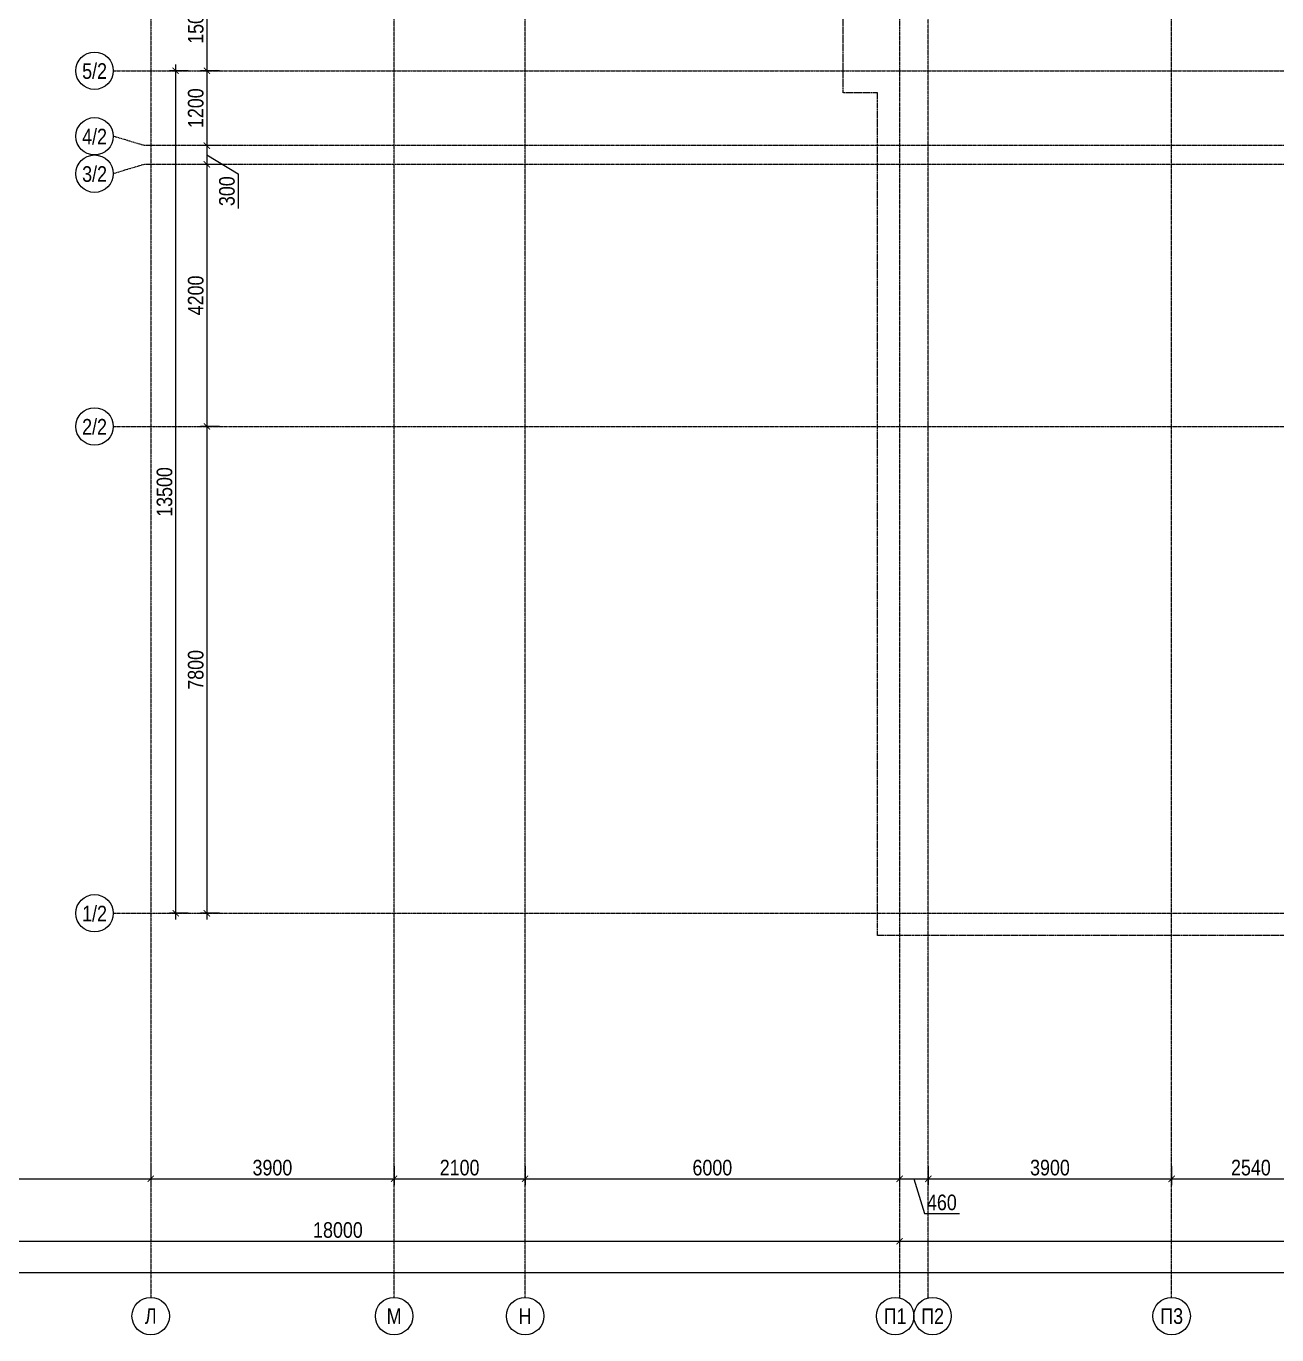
# Model space of a CAD drawing. Header units: millimetres. Extents: x -65509 to 912790, y 446 to 713294.
# Drawn here: x 140927 to 160968, y 551006 to 571975 of the extents above; entities that cross this region are included whole.
import ezdxf
from ezdxf.enums import TextEntityAlignment as Align

# ---------------------------------------------------------------- set-up
doc = ezdxf.new("R2010")
doc.units = ezdxf.units.MM
doc.linetypes.add('CENTER2', pattern=[28.575, 19.05, -3.175, 3.175, -3.175])
doc.linetypes.add('DASHED', pattern=[19.05, 12.7, -6.35])
doc.layers.get('Defpoints').update_dxf_attribs({"color": 250})
doc.layers.add('АР_Делит', color=250, linetype='Continuous', lineweight=0, plot=False)
doc.layers.add('РД_Оси_100', color=250, linetype='Continuous', lineweight=0)
doc.layers.add('РД_Оси_размер', color=250, linetype='Continuous', lineweight=0)
doc.styles.add('style1', font='ARIALN.TTF')
doc.styles.add('ккк', font='isocpeur.ttf', dxfattribs={"width": 0.85, "oblique": 15})
doc.dimstyles.new('Dim100_ареал', dxfattribs={"dimscale": 100, "dimtxt": 2.5, "dimasz": 1, "dimexe": 1, "dimexo": 1, "dimgap": 0.5, "dimtad": 1, "dimzin": 12, "dimdsep": 46, "dimtxsty": 'style1', "dimblk": 'ARCHTICK', "dimcen": 1, "dimdle": 1, "dimclrd": 256, "dimclre": 256, "dimaunit": 1, "dimadec": 0, "dimazin": 3, "dimtfac": 1, "dimtmove": 1, "dimatfit": 3, "dimldrblk": 'OPEN30', "dimfxl": 4, "dimfxlon": 1, "dimtolj": 1, "dimtzin": 0, "dimlwd": 9, "dimlwe": 9, "dimarcsym": 0})

# ---------------------------------------------------------------- blocks, each defined once
blk = doc.blocks.new('A-iden')
at = {"linetype": 'Continuous', "lineweight": 5}
blk.add_circle((0, -4), 3, dxfattribs=at)
at = {"color": 0, "linetype": 'Continuous', "lineweight": 20, "style": 'ккк', "width": 0.85}
blk.add_attdef('ID', text='', height=8, dxfattribs=at).set_placement((0.31, -3.85), align=Align.MIDDLE_CENTER)
blk = doc.blocks.new('_ArchTick')
at = {"color": 0, "linetype": 'ByBlock', "const_width": 0.15}
blk.add_lwpolyline([(-0.5, -0.5), (0.5, 0.5)], dxfattribs=at)
blk = doc.blocks.new('*D294')
at = {"layer": 'Defpoints', "color": 0, "transparency": 16777216}
for p in [(28500, -3255), (33600, -3255), (33600, -4255)]:
    blk.add_point(p, dxfattribs=at)
at = {"layer": 'РД_Оси_размер', "color": 0, "lineweight": 5, "transparency": 16777216}
for p, q in [((28500, -4055), (28500, -4355)), ((33600, -4055), (33600, -4355)), ((28400, -4255), (33700, -4255))]:
    blk.add_line(p, q, dxfattribs=at)
at = {"layer": 'РД_Оси_размер', "color": 0, "lineweight": 5, "transparency": 16777216, "xscale": 100, "yscale": 100, "zscale": 100, "rotation": 180}
blk.add_blockref('_ArchTick', (28500, -4255), dxfattribs=at)
at = {"layer": 'РД_Оси_размер', "color": 0, "lineweight": 5, "transparency": 16777216, "xscale": 100, "yscale": 100, "zscale": 100}
blk.add_blockref('_ArchTick', (33600, -4255), dxfattribs=at)
at = {"layer": 'РД_Оси_размер', "color": 0, "transparency": 16777216, "insert": (31050, -4077), "char_height": 250, "attachment_point": 5, "style": 'style1'}
blk.add_mtext('\\A1;5100', dxfattribs=at)
blk = doc.blocks.new('_Open30')
at = {"color": 0, "linetype": 'ByBlock', "lineweight": -2}
for p, q in [((-1, 0.27), (0, 0)), ((0, 0), (-1, -0.27)), ((0, 0), (-1, 0))]:
    blk.add_line(p, q, dxfattribs=at)
blk = doc.blocks.new('*D295')
at = {"layer": 'Defpoints', "color": 0, "transparency": 16777216}
for p in [(33600, -3255), (37500, -3255), (37500, -4255)]:
    blk.add_point(p, dxfattribs=at)
at = {"layer": 'РД_Оси_размер', "color": 0, "lineweight": 5, "transparency": 16777216}
for p, q in [((33600, -4055), (33600, -4355)), ((37500, -4055), (37500, -4355)), ((33500, -4255), (37600, -4255))]:
    blk.add_line(p, q, dxfattribs=at)
at = {"layer": 'РД_Оси_размер', "color": 0, "lineweight": 5, "transparency": 16777216, "xscale": 100, "yscale": 100, "zscale": 100, "rotation": 180}
blk.add_blockref('_ArchTick', (33600, -4255), dxfattribs=at)
at = {"layer": 'РД_Оси_размер', "color": 0, "lineweight": 5, "transparency": 16777216, "xscale": 100, "yscale": 100, "zscale": 100}
blk.add_blockref('_ArchTick', (37500, -4255), dxfattribs=at)
at = {"layer": 'РД_Оси_размер', "color": 0, "transparency": 16777216, "insert": (35550, -4077), "char_height": 250, "attachment_point": 5, "style": 'style1'}
blk.add_mtext('\\A1;3900', dxfattribs=at)
blk = doc.blocks.new('*D296')
at = {"layer": 'Defpoints', "color": 0, "transparency": 16777216}
for p in [(37500, -3255), (39600, -3255), (39600, -4255)]:
    blk.add_point(p, dxfattribs=at)
at = {"layer": 'РД_Оси_размер', "color": 0, "lineweight": 5, "transparency": 16777216}
for p, q in [((37500, -4055), (37500, -4355)), ((39600, -4055), (39600, -4355)), ((37400, -4255), (39700, -4255))]:
    blk.add_line(p, q, dxfattribs=at)
at = {"layer": 'РД_Оси_размер', "color": 0, "lineweight": 5, "transparency": 16777216, "xscale": 100, "yscale": 100, "zscale": 100, "rotation": 180}
blk.add_blockref('_ArchTick', (37500, -4255), dxfattribs=at)
at = {"layer": 'РД_Оси_размер', "color": 0, "lineweight": 5, "transparency": 16777216, "xscale": 100, "yscale": 100, "zscale": 100}
blk.add_blockref('_ArchTick', (39600, -4255), dxfattribs=at)
at = {"layer": 'РД_Оси_размер', "color": 0, "transparency": 16777216, "insert": (38550, -4077), "char_height": 250, "attachment_point": 5, "style": 'style1'}
blk.add_mtext('\\A1;2100', dxfattribs=at)
blk = doc.blocks.new('*D297')
at = {"layer": 'Defpoints', "color": 0, "transparency": 16777216}
for p in [(39600, -3255), (45600, -3255), (45600, -4255)]:
    blk.add_point(p, dxfattribs=at)
at = {"layer": 'РД_Оси_размер', "color": 0, "lineweight": 5, "transparency": 16777216}
for p, q in [((39600, -4055), (39600, -4355)), ((45600, -4055), (45600, -4355)), ((39500, -4255), (45700, -4255))]:
    blk.add_line(p, q, dxfattribs=at)
at = {"layer": 'РД_Оси_размер', "color": 0, "lineweight": 5, "transparency": 16777216, "xscale": 100, "yscale": 100, "zscale": 100, "rotation": 180}
blk.add_blockref('_ArchTick', (39600, -4255), dxfattribs=at)
at = {"layer": 'РД_Оси_размер', "color": 0, "lineweight": 5, "transparency": 16777216, "xscale": 100, "yscale": 100, "zscale": 100}
blk.add_blockref('_ArchTick', (45600, -4255), dxfattribs=at)
at = {"layer": 'РД_Оси_размер', "color": 0, "transparency": 16777216, "insert": (42600, -4077), "char_height": 250, "attachment_point": 5, "style": 'style1'}
blk.add_mtext('\\A1;6000', dxfattribs=at)
blk = doc.blocks.new('*D298')
at = {"layer": 'Defpoints', "color": 0, "transparency": 16777216}
for p in [(45600, -3255), (46060, -3255), (46060, -4255)]:
    blk.add_point(p, dxfattribs=at)
at = {"layer": 'РД_Оси_размер', "color": 0, "lineweight": 5, "transparency": 16777216}
for p, q in [((45600, -4055), (45600, -4355)), ((46060, -4055), (46060, -4355)), ((45500, -4255), (46160, -4255)), ((45830, -4255), (45997, -4813)), ((45997, -4813), (46558, -4813))]:
    blk.add_line(p, q, dxfattribs=at)
at = {"layer": 'РД_Оси_размер', "color": 0, "lineweight": 5, "transparency": 16777216, "xscale": 100, "yscale": 100, "zscale": 100, "rotation": 180}
blk.add_blockref('_ArchTick', (45600, -4255), dxfattribs=at)
at = {"layer": 'РД_Оси_размер', "color": 0, "lineweight": 5, "transparency": 16777216, "xscale": 100, "yscale": 100, "zscale": 100}
blk.add_blockref('_ArchTick', (46060, -4255), dxfattribs=at)
at = {"layer": 'РД_Оси_размер', "color": 0, "transparency": 16777216, "insert": (46278, -4635), "char_height": 250, "attachment_point": 5, "style": 'style1'}
blk.add_mtext('\\A1;460', dxfattribs=at)
blk = doc.blocks.new('*D299')
at = {"layer": 'Defpoints', "color": 0, "transparency": 16777216}
for p in [(46060, -3255), (49960, -3255), (49960, -4255)]:
    blk.add_point(p, dxfattribs=at)
at = {"layer": 'РД_Оси_размер', "color": 0, "lineweight": 5, "transparency": 16777216}
for p, q in [((46060, -4055), (46060, -4355)), ((49960, -4055), (49960, -4355)), ((45960, -4255), (50060, -4255))]:
    blk.add_line(p, q, dxfattribs=at)
at = {"layer": 'РД_Оси_размер', "color": 0, "lineweight": 5, "transparency": 16777216, "xscale": 100, "yscale": 100, "zscale": 100, "rotation": 180}
blk.add_blockref('_ArchTick', (46060, -4255), dxfattribs=at)
at = {"layer": 'РД_Оси_размер', "color": 0, "lineweight": 5, "transparency": 16777216, "xscale": 100, "yscale": 100, "zscale": 100}
blk.add_blockref('_ArchTick', (49960, -4255), dxfattribs=at)
at = {"layer": 'РД_Оси_размер', "color": 0, "transparency": 16777216, "insert": (48010, -4077), "char_height": 250, "attachment_point": 5, "style": 'style1'}
blk.add_mtext('\\A1;3900', dxfattribs=at)
blk = doc.blocks.new('*D300')
at = {"layer": 'Defpoints', "color": 0, "transparency": 16777216}
for p in [(49960, -3255), (52500, -3255), (52500, -4255)]:
    blk.add_point(p, dxfattribs=at)
at = {"layer": 'РД_Оси_размер', "color": 0, "lineweight": 5, "transparency": 16777216}
for p, q in [((49960, -4055), (49960, -4355)), ((52500, -4055), (52500, -4355)), ((49860, -4255), (52600, -4255))]:
    blk.add_line(p, q, dxfattribs=at)
at = {"layer": 'РД_Оси_размер', "color": 0, "lineweight": 5, "transparency": 16777216, "xscale": 100, "yscale": 100, "zscale": 100, "rotation": 180}
blk.add_blockref('_ArchTick', (49960, -4255), dxfattribs=at)
at = {"layer": 'РД_Оси_размер', "color": 0, "lineweight": 5, "transparency": 16777216, "xscale": 100, "yscale": 100, "zscale": 100}
blk.add_blockref('_ArchTick', (52500, -4255), dxfattribs=at)
at = {"layer": 'РД_Оси_размер', "color": 0, "transparency": 16777216, "insert": (51230, -4077), "char_height": 250, "attachment_point": 5, "style": 'style1'}
blk.add_mtext('\\A1;2540', dxfattribs=at)
blk = doc.blocks.new('*D204')
at = {"layer": 'Defpoints', "color": 0, "transparency": 16777216}
for p in [(0, -3255), (114600, -3255), (114600, -5755)]:
    blk.add_point(p, dxfattribs=at)
at = {"layer": 'РД_Оси_размер', "color": 0, "lineweight": 5, "transparency": 16777216}
for p, q in [((0, -5555), (0, -5855)), ((114600, -5555), (114600, -5855)), ((-100, -5755), (114700, -5755))]:
    blk.add_line(p, q, dxfattribs=at)
at = {"layer": 'РД_Оси_размер', "color": 0, "lineweight": 5, "transparency": 16777216, "xscale": 100, "yscale": 100, "zscale": 100, "rotation": 180}
blk.add_blockref('_ArchTick', (0, -5755), dxfattribs=at)
at = {"layer": 'РД_Оси_размер', "color": 0, "lineweight": 5, "transparency": 16777216, "xscale": 100, "yscale": 100, "zscale": 100}
blk.add_blockref('_ArchTick', (114600, -5755), dxfattribs=at)
at = {"layer": 'РД_Оси_размер', "color": 0, "transparency": 16777216, "insert": (57300, -5577), "char_height": 250, "attachment_point": 5, "style": 'style1'}
blk.add_mtext('\\A1;114600', dxfattribs=at)
blk = doc.blocks.new('*D217')
at = {"layer": 'Defpoints', "color": 0, "transparency": 16777216}
for p in [(34000, 13500), (37500, 13500), (37500, 0)]:
    blk.add_point(p, dxfattribs=at)
at = {"layer": 'РД_Оси_размер', "color": 0, "lineweight": 5, "transparency": 16777216}
for p, q in [((34200, 13500), (33900, 13500)), ((34000, -100), (34000, 13600)), ((34200, 0), (33900, 0))]:
    blk.add_line(p, q, dxfattribs=at)
at = {"layer": 'РД_Оси_размер', "color": 0, "lineweight": 5, "transparency": 16777216, "xscale": 100, "yscale": 100, "zscale": 100}
for p, rotation in [((34000, 13500), 90), ((34000, 0), 270)]:
    blk.add_blockref('_ArchTick', p, dxfattribs=dict(at, rotation=rotation))
at = {"layer": 'РД_Оси_размер', "color": 0, "transparency": 16777216, "insert": (33822, 6750), "char_height": 250, "attachment_point": 5, "rotation": 90, "style": 'style1'}
blk.add_mtext('\\A1;13500', dxfattribs=at)
blk = doc.blocks.new('*D231')
at = {"layer": 'Defpoints', "color": 0, "transparency": 16777216}
for p in [(36000, 15000), (34500, 13500), (36000, 13500)]:
    blk.add_point(p, dxfattribs=at)
at = {"layer": 'РД_Оси_размер', "color": 0, "lineweight": 5, "transparency": 16777216}
for p, q in [((34500, 15100), (34500, 13400)), ((34700, 15000), (34400, 15000)), ((34700, 13500), (34400, 13500))]:
    blk.add_line(p, q, dxfattribs=at)
at = {"layer": 'РД_Оси_размер', "color": 0, "lineweight": 5, "transparency": 16777216, "xscale": 100, "yscale": 100, "zscale": 100}
for p, rotation in [((34500, 15000), 90), ((34500, 13500), 270)]:
    blk.add_blockref('_ArchTick', p, dxfattribs=dict(at, rotation=rotation))
at = {"layer": 'РД_Оси_размер', "color": 0, "transparency": 16777216, "insert": (34322, 14250), "char_height": 250, "attachment_point": 5, "rotation": 90, "style": 'style1'}
blk.add_mtext('\\A1;1500', dxfattribs=at)
blk = doc.blocks.new('*D232')
at = {"layer": 'Defpoints', "color": 0, "transparency": 16777216}
for p in [(36000, 13500), (34500, 12300), (36000, 12300)]:
    blk.add_point(p, dxfattribs=at)
at = {"layer": 'РД_Оси_размер', "color": 0, "lineweight": 5, "transparency": 16777216}
for p, q in [((34700, 13500), (34400, 13500)), ((34500, 13600), (34500, 12200)), ((34700, 12300), (34400, 12300))]:
    blk.add_line(p, q, dxfattribs=at)
at = {"layer": 'РД_Оси_размер', "color": 0, "lineweight": 5, "transparency": 16777216, "xscale": 100, "yscale": 100, "zscale": 100}
for p, rotation in [((34500, 13500), 90), ((34500, 12300), 270)]:
    blk.add_blockref('_ArchTick', p, dxfattribs=dict(at, rotation=rotation))
at = {"layer": 'РД_Оси_размер', "color": 0, "transparency": 16777216, "insert": (34322, 12900), "char_height": 250, "attachment_point": 5, "rotation": 90, "style": 'style1'}
blk.add_mtext('\\A1;1200', dxfattribs=at)
blk = doc.blocks.new('*D233')
at = {"layer": 'Defpoints', "color": 0, "transparency": 16777216}
for p in [(36000, 12300), (34500, 12000), (36000, 12000)]:
    blk.add_point(p, dxfattribs=at)
at = {"layer": 'РД_Оси_размер', "color": 0, "lineweight": 5, "transparency": 16777216}
for p, q in [((34500, 12400), (34500, 11900)), ((34700, 12300), (34400, 12300)), ((34700, 12000), (34400, 12000)), ((34500, 12150), (35000, 11846)), ((35000, 11846), (35000, 11293))]:
    blk.add_line(p, q, dxfattribs=at)
at = {"layer": 'РД_Оси_размер', "color": 0, "lineweight": 5, "transparency": 16777216, "xscale": 100, "yscale": 100, "zscale": 100}
for p, rotation in [((34500, 12300), 90), ((34500, 12000), 270)]:
    blk.add_blockref('_ArchTick', p, dxfattribs=dict(at, rotation=rotation))
at = {"layer": 'РД_Оси_размер', "color": 0, "transparency": 16777216, "insert": (34822, 11570), "char_height": 250, "attachment_point": 5, "rotation": 90, "style": 'style1'}
blk.add_mtext('\\A1;300', dxfattribs=at)
blk = doc.blocks.new('*D234')
at = {"layer": 'Defpoints', "color": 0, "transparency": 16777216}
for p in [(36000, 12000), (34500, 7800), (36000, 7800)]:
    blk.add_point(p, dxfattribs=at)
at = {"layer": 'РД_Оси_размер', "color": 0, "lineweight": 5, "transparency": 16777216}
for p, q in [((34700, 12000), (34400, 12000)), ((34500, 12100), (34500, 7700)), ((34700, 7800), (34400, 7800))]:
    blk.add_line(p, q, dxfattribs=at)
at = {"layer": 'РД_Оси_размер', "color": 0, "lineweight": 5, "transparency": 16777216, "xscale": 100, "yscale": 100, "zscale": 100}
for p, rotation in [((34500, 12000), 90), ((34500, 7800), 270)]:
    blk.add_blockref('_ArchTick', p, dxfattribs=dict(at, rotation=rotation))
at = {"layer": 'РД_Оси_размер', "color": 0, "transparency": 16777216, "insert": (34322, 9900), "char_height": 250, "attachment_point": 5, "rotation": 90, "style": 'style1'}
blk.add_mtext('\\A1;4200', dxfattribs=at)
blk = doc.blocks.new('*D235')
at = {"layer": 'Defpoints', "color": 0, "transparency": 16777216}
for p in [(36000, 7800), (34500, 0), (36000, 0)]:
    blk.add_point(p, dxfattribs=at)
at = {"layer": 'РД_Оси_размер', "color": 0, "lineweight": 5, "transparency": 16777216}
for p, q in [((34700, 7800), (34400, 7800)), ((34500, 7900), (34500, -100)), ((34700, 0), (34400, 0))]:
    blk.add_line(p, q, dxfattribs=at)
at = {"layer": 'РД_Оси_размер', "color": 0, "lineweight": 5, "transparency": 16777216, "xscale": 100, "yscale": 100, "zscale": 100}
for p, rotation in [((34500, 7800), 90), ((34500, 0), 270)]:
    blk.add_blockref('_ArchTick', p, dxfattribs=dict(at, rotation=rotation))
at = {"layer": 'РД_Оси_размер', "color": 0, "transparency": 16777216, "insert": (34322, 3900), "char_height": 250, "attachment_point": 5, "rotation": 90, "style": 'style1'}
blk.add_mtext('\\A1;7800', dxfattribs=at)
blk = doc.blocks.new('*D224')
at = {"layer": 'Defpoints', "color": 0, "transparency": 16777216}
for p in [(27600, -3255), (45600, -3253), (45600, -5255)]:
    blk.add_point(p, dxfattribs=at)
at = {"layer": 'РД_Оси_размер', "color": 0, "lineweight": 5, "transparency": 16777216}
for p, q in [((27600, -5055), (27600, -5355)), ((45600, -5055), (45600, -5355)), ((27500, -5255), (45700, -5255))]:
    blk.add_line(p, q, dxfattribs=at)
at = {"layer": 'РД_Оси_размер', "color": 0, "lineweight": 5, "transparency": 16777216, "xscale": 100, "yscale": 100, "zscale": 100, "rotation": 180}
blk.add_blockref('_ArchTick', (27600, -5255), dxfattribs=at)
at = {"layer": 'РД_Оси_размер', "color": 0, "lineweight": 5, "transparency": 16777216, "xscale": 100, "yscale": 100, "zscale": 100}
blk.add_blockref('_ArchTick', (45600, -5255), dxfattribs=at)
at = {"layer": 'РД_Оси_размер', "color": 0, "transparency": 16777216, "insert": (36600, -5077), "char_height": 250, "attachment_point": 5, "style": 'style1'}
blk.add_mtext('\\A1;18000', dxfattribs=at)
blk = doc.blocks.new('*D220')
at = {"layer": 'Defpoints', "color": 0, "transparency": 16777216}
for p in [(45600, -3255), (83100, -3255), (83100, -5255)]:
    blk.add_point(p, dxfattribs=at)
at = {"layer": 'РД_Оси_размер', "color": 0, "lineweight": 5, "transparency": 16777216}
for p, q in [((45600, -5055), (45600, -5355)), ((83100, -5055), (83100, -5355)), ((45500, -5255), (83200, -5255))]:
    blk.add_line(p, q, dxfattribs=at)
at = {"layer": 'РД_Оси_размер', "color": 0, "lineweight": 5, "transparency": 16777216, "xscale": 100, "yscale": 100, "zscale": 100, "rotation": 180}
blk.add_blockref('_ArchTick', (45600, -5255), dxfattribs=at)
at = {"layer": 'РД_Оси_размер', "color": 0, "lineweight": 5, "transparency": 16777216, "xscale": 100, "yscale": 100, "zscale": 100}
blk.add_blockref('_ArchTick', (83100, -5255), dxfattribs=at)
at = {"layer": 'РД_Оси_размер', "color": 0, "transparency": 16777216, "insert": (64350, -5077), "char_height": 250, "attachment_point": 5, "style": 'style1'}
blk.add_mtext('\\A1;37500', dxfattribs=at)
blk = doc.blocks.new('СОШ_2200_АР_ОСИ_М100_28.05.24')
at = {"layer": 'АР_Делит', "color": 5, "linetype": 'DASHED'}
blk.add_lwpolyline([(114955, 135155), (114955, -355), (93595.036, -355), (93595.036, 13855), (94145, 13855), (94145, 68320), (66055, 68320), (66055, 13857.73), (83455, 13857.73), (83455, -355), (45245, -355), (45245, 13145), (44695, 13145), (44695, 26755), (45245, 26755), (45245, 68320), (20455, 68320), (20455, 26755), (27955, 26755), (27955, 13145), (-355, 13145), (-355, 100855)], dxfattribs=at)
at = {"layer": 'РД_Оси_100', "linetype": 'CENTER2'}
for p, q in [((37500, -6155), (37500, 139938.679)), ((49960, -6155), (49960, 139938.679)), ((33000, 13500), (85055, 13500)), ((33000, 7800), (85055, 7800)), ((33000, 0), (85055, 0))]:
    blk.add_line(p, q, dxfattribs=at)
at = {"layer": 'РД_Оси_100', "color": 1, "linetype": 'CENTER2'}
blk.add_line((39600, -6155), (39600, 139938.679), dxfattribs=at)
blk.add_lwpolyline([(33600, 139938.679), (33600, -6155)], dxfattribs=at)
at = {"layer": 'РД_Оси_100', "linetype": 'CENTER2'}
for points in [[(45530, 139938.679), (45600, 139538.679), (45600, -6163.457)], [(46060, -6163.105), (46060, 139538.679), (46130, 139938.679)], [(85055, 12300), (33500, 12300), (33000, 12450)], [(85055, 12000), (33500, 12000), (33000, 11850)]]:
    blk.add_lwpolyline(points, dxfattribs=at)
at = {"layer": 'РД_Оси_100', "color": 0}
ref = blk.add_blockref('A-iden', (32700, 13900), dxfattribs=dict(at, xscale=100, yscale=100, zscale=100))
ref.add_attrib('ID', '5/2', dxfattribs={"layer": '0', "linetype": 'Continuous', "height": 250, "style": 'style1'}).set_placement((32700, 13500), align=Align.MIDDLE)
ref = blk.add_blockref('A-iden', (32700, 12850), dxfattribs=dict(at, xscale=100, yscale=100, zscale=100))
ref.add_attrib('ID', '4/2', dxfattribs={"layer": '0', "linetype": 'Continuous', "height": 250, "style": 'style1'}).set_placement((32700, 12450), align=Align.MIDDLE)
ref = blk.add_blockref('A-iden', (32700, 12250), dxfattribs=dict(at, xscale=100, yscale=100, zscale=100))
ref.add_attrib('ID', '3/2', dxfattribs={"layer": '0', "linetype": 'Continuous', "height": 250, "style": 'style1'}).set_placement((32700, 11850), align=Align.MIDDLE)
ref = blk.add_blockref('A-iden', (32700, 8200), dxfattribs=dict(at, xscale=100, yscale=100, zscale=100))
ref.add_attrib('ID', '2/2', dxfattribs={"layer": '0', "linetype": 'Continuous', "height": 250, "style": 'style1'}).set_placement((32700, 7800), align=Align.MIDDLE)
ref = blk.add_blockref('A-iden', (32700, 400), dxfattribs=dict(at, xscale=100, yscale=100, zscale=100))
ref.add_attrib('ID', '1/2', dxfattribs={"layer": '0', "linetype": 'Continuous', "height": 250, "style": 'style1'}).set_placement((32700, 0), align=Align.MIDDLE)
ref = blk.add_blockref('A-iden', (33600, -6054.999), dxfattribs=dict(at, xscale=100, yscale=100, zscale=100))
ref.add_attrib('ID', 'Л', dxfattribs={"layer": '0', "linetype": 'Continuous', "height": 250, "style": 'style1'}).set_placement((33600, -6454.999), align=Align.MIDDLE)
ref = blk.add_blockref('A-iden', (37500, -6054.999), dxfattribs=dict(at, xscale=100, yscale=100, zscale=100))
ref.add_attrib('ID', 'М', dxfattribs={"layer": '0', "linetype": 'Continuous', "height": 250, "style": 'style1'}).set_placement((37500, -6454.999), align=Align.MIDDLE)
ref = blk.add_blockref('A-iden', (39600, -6054.999), dxfattribs=dict(at, xscale=100, yscale=100, zscale=100))
ref.add_attrib('ID', 'Н', dxfattribs={"layer": '0', "linetype": 'Continuous', "height": 250, "style": 'style1'}).set_placement((39600, -6454.999), align=Align.MIDDLE)
ref = blk.add_blockref('A-iden', (45529.266, -6054.999), dxfattribs=dict(at, xscale=100, yscale=100, zscale=100))
ref.add_attrib('ID', 'П1', dxfattribs={"layer": '0', "linetype": 'Continuous', "height": 250, "style": 'style1'}).set_placement((45529.266, -6454.999), align=Align.MIDDLE)
at = {"layer": 'РД_Оси_100', "color": 1}
ref = blk.add_blockref('A-iden', (46129.266, -6054.999), dxfattribs=dict(at, xscale=100, yscale=100, zscale=100))
ref.add_attrib('ID', 'П2', dxfattribs={"layer": '0', "linetype": 'Continuous', "height": 250, "style": 'style1'}).set_placement((46129.266, -6454.999), align=Align.MIDDLE)
ref = blk.add_blockref('A-iden', (49960, -6054.999), dxfattribs=dict(at, xscale=100, yscale=100, zscale=100))
ref.add_attrib('ID', 'П3', dxfattribs={"layer": '0', "linetype": 'Continuous', "height": 250, "style": 'style1'}).set_placement((49960, -6454.999), align=Align.MIDDLE)
at = {"layer": 'РД_Оси_размер'}
for base, p1, p2, picture, middle in [((34500, 13500), (36000, 15000), (36000, 13500), '*D231', (34322.357, 14250)), ((34000, 13500), (37500, 0), (37500.05, 13500), '*D217', (33822.357, 6750)), ((34500, 12300), (36000, 13500), (36000, 12300), '*D232', (34322.357, 12900)), ((34500, 7800), (36000, 12000), (36000, 7800), '*D234', (34322.357, 9900)), ((34500, 0), (36000, 7800), (36000, 0), '*D235', (34322.357, 3900))]:
    dim = blk.add_linear_dim(base=base, p1=p1, p2=p2, angle=90, dimstyle='Dim100_ареал', dxfattribs=at)
    dim.commit()
    dim.dimension.update_dxf_attribs({"geometry": picture, "text_midpoint": middle})
dim = blk.add_linear_dim(base=(34500, 12000), p1=(36000, 12300), p2=(36000, 12000), angle=90, dimstyle='Dim100_ареал', dxfattribs=at)
dim.commit()
dim.dimension.update_dxf_attribs({"geometry": '*D233', "text_midpoint": (35000, 11795.682), "dimtype": 128})
for base, p1, p2, picture, middle in [((114600, -5755), (0, -3255), (114600, -3255), '*D204', (57300, -5577.357)), ((45600, -5255), (27600, -3255), (45600, -3253.064), '*D224', (36600, -5077.357)), ((33600, -4255), (28500, -3255), (33600, -3255), '*D294', (31050, -4077.357)), ((37500, -4255), (33600, -3255), (37500, -3255), '*D295', (35550, -4077.357)), ((39600, -4255), (37500, -3255), (39600, -3255), '*D296', (38550, -4077.357)), ((45600, -4255), (39600, -3255), (45600, -3255), '*D297', (42600, -4077.357)), ((46060, -4255), (45600, -3255), (46060, -3255), '*D298', (46047.379, -4635.286)), ((83100, -5255), (45600, -3255), (83100, -3255), '*D220', (64350, -5077.357)), ((49960, -4255), (46060, -3255), (49960, -3255), '*D299', (48010, -4077.357)), ((52500, -4255), (49960, -3255), (52500, -3255), '*D300', (51230, -4077.357))]:
    dim = blk.add_linear_dim(base=base, p1=p1, p2=p2, dimstyle='Dim100_ареал', dxfattribs=at)
    dim.commit()
    dim.dimension.update_dxf_attribs({"geometry": picture, "text_midpoint": middle})

msp = doc.modelspace()

# ---------------------------------------------------------------- block references
at = {"layer": 'РД_Оси_100'}
msp.add_blockref('СОШ_2200_АР_ОСИ_М100_28.05.24', (109322.589, 557760.764), dxfattribs=at)

doc.saveas('drawing.dxf')
